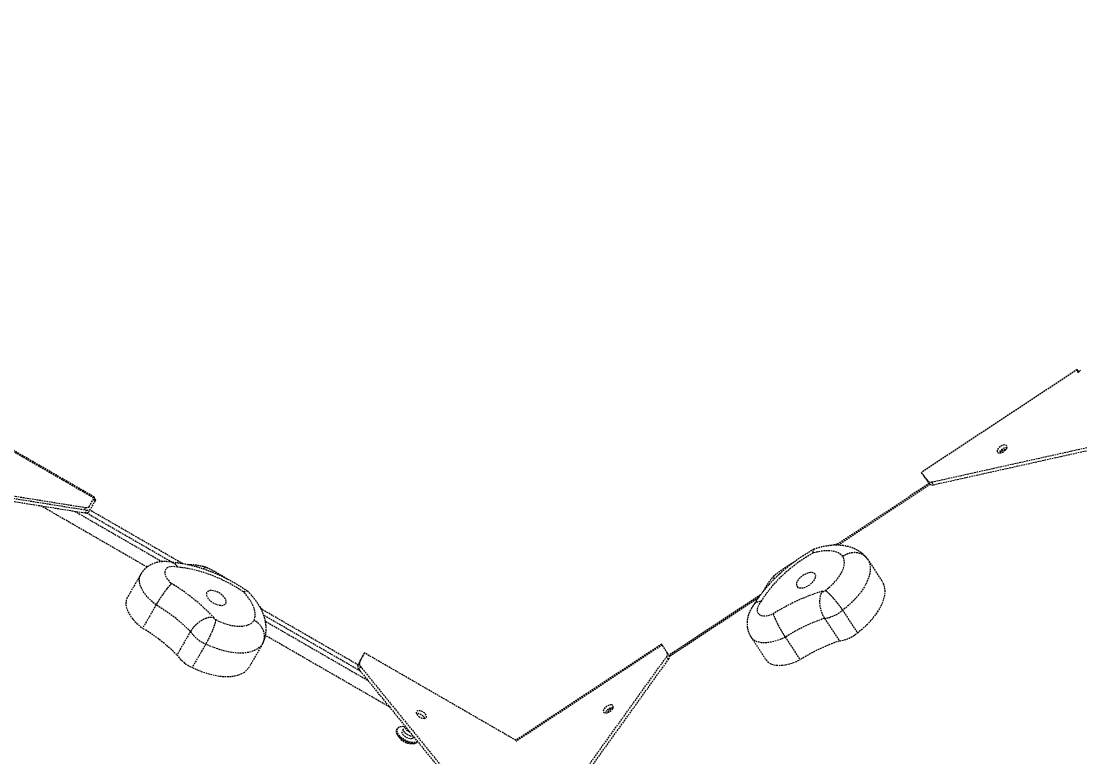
# Model space of a CAD drawing. Header units: millimetres. Extents: x -5934 to 4978, y -3536 to 3518.
# Drawn here: x -827 to 6, y 881 to 1460 of the extents above; entities that cross this region are included whole.
import ezdxf

# ---------------------------------------------------------------- set-up
doc = ezdxf.new("R2010")
doc.units = ezdxf.units.MM
doc.linetypes.add('HIDDEN', pattern=[1.905, 1.27, -0.635])
for name, color, linetype in [('DIKOM_ОБЪЕКТ', 7, 'Continuous'), ('DIKOM_РАЗМЕР_ЗОНА', 7, 'Continuous'), ('DIKOM_РАЗМЕР_ОБЪЕКТА', 7, 'Continuous')]:
    doc.layers.add(name, color=color, linetype=linetype)
doc.styles.add('style1', font='arialbd.ttf', dxfattribs={"width": 0.8})
doc.dimstyles.new('1-50', dxfattribs={"dimtxt": 300, "dimasz": 200, "dimexe": 100, "dimexo": 0, "dimgap": 100, "dimtad": 1, "dimtxsty": 'style1', "dimcen": 200, "dimclrd": 7, "dimclre": 7, "dimclrt": 7, "dimadec": 1, "dimazin": 2, "dimtfac": 1, "dimtmove": 0, "dimatfit": 2, "dimfxl": 0, "dimlwd": 25, "dimlwe": 18, "dimarcsym": 0})

# ---------------------------------------------------------------- blocks, each defined once
blk = doc.blocks.new('*D1')
at = {"layer": 'Defpoints', "color": 0, "transparency": 16777216}
for p in [(-1315.67, 1399.62), (-2761.53, -516.72), (2199.14, -516.72)]:
    blk.add_point(p, dxfattribs=at)
at = {"layer": 'DIKOM_РАЗМЕР_ОБЪЕКТА', "color": 7, "lineweight": 18, "transparency": 16777216}
for p, q in [((-1315.67, 1399.62), (-2861.53, 1399.62)), ((2199.14, -516.72), (-2861.53, -516.72))]:
    blk.add_line(p, q, dxfattribs=at)
at = {"layer": 'DIKOM_РАЗМЕР_ОБЪЕКТА', "color": 7, "lineweight": 25, "transparency": 16777216}
blk.add_line((-2761.53, 1199.62), (-2761.53, -316.72), dxfattribs=at)
at = {"layer": 'DIKOM_РАЗМЕР_ОБЪЕКТА', "color": 7, "transparency": 16777216}
for points in [[(-2794.86, 1199.62), (-2728.19, 1199.62), (-2761.53, 1399.62)], [(-2794.86, -316.72), (-2728.19, -316.72), (-2761.53, -516.72)]]:
    blk.add_solid(points, dxfattribs=at)
at = {"layer": 'DIKOM_РАЗМЕР_ОБЪЕКТА', "color": 7, "transparency": 16777216, "insert": (-3129.58, 684.6), "char_height": 300, "attachment_point": 5, "rotation": 90, "style": 'style1'}
blk.add_mtext('{\\fArial|b0|i0|c204|p34;\\H1.75x;1950}', dxfattribs=at)
blk = doc.blocks.new('*D2')
at = {"layer": 'Defpoints', "color": 0, "transparency": 16777216}
for p in [(-2311.07, 3518.49), (-5291.95, -2644.37), (2643.33, -2644.37)]:
    blk.add_point(p, dxfattribs=at)
at = {"layer": 'DIKOM_РАЗМЕР_ЗОНА', "color": 7, "lineweight": 18, "transparency": 16777216}
for p, q in [((-2311.07, 3518.49), (-5391.95, 3518.49)), ((2643.33, -2644.37), (-5391.95, -2644.37))]:
    blk.add_line(p, q, dxfattribs=at)
at = {"layer": 'DIKOM_РАЗМЕР_ЗОНА', "color": 7, "lineweight": 25, "transparency": 16777216}
blk.add_line((-5291.95, 3318.49), (-5291.95, -2444.37), dxfattribs=at)
at = {"layer": 'DIKOM_РАЗМЕР_ЗОНА', "color": 7, "transparency": 16777216}
for points in [[(-5325.28, 3318.49), (-5258.61, 3318.49), (-5291.95, 3518.49)], [(-5325.28, -2444.37), (-5258.61, -2444.37), (-5291.95, -2644.37)]]:
    blk.add_solid(points, dxfattribs=at)
at = {"layer": 'DIKOM_РАЗМЕР_ЗОНА', "color": 7, "transparency": 16777216, "insert": (-5660, 631.36), "char_height": 300, "attachment_point": 5, "rotation": 90, "style": 'style1'}
blk.add_mtext('{\\fArial|b0|i0|c204|p34;\\H1.75x;6150}', dxfattribs=at)

msp = doc.modelspace()

# ---------------------------------------------------------------- linework, layer by layer
at = {"layer": 'DIKOM_ОБЪЕКТ', "color": 7, "linetype": 'HIDDEN', "lineweight": 15}
for p, q in [((4.27, 1185.923), (-118.388, 1104.94)), ((4.683, 1184.068), (4.27, 1185.923)), ((4.27, 1185.923), (4.271, 1185.923)), ((5.504, 1184.055), (4.27, 1185.923)), ((5.504, 1184.055), (4.271, 1185.923)), ((4.79, 1183.905), (4.683, 1184.068)), ((6.726, 1185.434), (5.781, 1184.312)), ((-769.446, 1084.648), (-896.364, 1157.93)), ((-768.998, 1085.424), (-896.201, 1158.87)), ((-110.241, 1097.375), (70.842, 1137.613)), ((-108.834, 1095.245), (72.248, 1135.483)), ((-960.136, 1102.475), (-776.434, 1073.073)), ((-959.232, 1106.623), (-776.064, 1077.307)), ((-958.86, 1104.685), (-775.158, 1075.283)), ((-113.08, 1097.94), (-118.388, 1104.94)), ((-118.388, 1104.94), (-116.982, 1102.811)), ((-111.674, 1095.81), (-116.982, 1102.811)), ((-112.06, 1096.32), (-185.851, 1047.599)), ((-111.377, 1095.519), (-183.933, 1047.613)), ((-111.674, 1095.81), (-113.08, 1097.94)), ((-110.241, 1097.375), (-108.834, 1095.245)), ((-773.216, 1078.118), (-769.446, 1084.648)), ((-768.541, 1082.625), (-770.096, 1083.523)), ((-768.092, 1083.401), (-769.648, 1084.299)), ((-768.541, 1082.625), (-768.092, 1083.401)), ((-727.641, 1030.382), (-811.23, 1078.642)), ((-777.004, 1075.678), (-776.064, 1077.307)), ((-776.434, 1073.073), (-775.158, 1075.283)), ((-773.216, 1078.118), (-774.156, 1076.489)), ((-772.31, 1076.094), (-773.586, 1073.885)), ((-699.484, 1033.013), (-772.758, 1075.318)), ((-768.541, 1082.625), (-772.31, 1076.094)), ((-784.57, 1074.375), (-715.768, 1034.653)), ((-708.09, 1034.149), (-775.396, 1073.008)), ((-160.693, 1036.598), (-148.976, 1018.851)), ((-732.599, 1024.774), (-743.232, 1006.357)), ((-244.982, 1008.558), (-317.089, 960.949)), ((-720.57, 1000.674), (-731.203, 982.257)), ((-246.647, 1006.206), (-316.659, 959.98)), ((-561.543, 953.373), (-638.12, 997.585)), ((-559.922, 948.603), (-635.874, 992.454)), ((-180.447, 996.429), (-168.73, 978.683)), ((-634.591, 987.785), (-553.909, 941.203)), ((-194.633, 990.057), (-182.916, 972.31)), ((-693.516, 979.706), (-704.149, 961.289)), ((-536.884, 920.248), (-634.503, 976.609)), ((-252.422, 975.254), (-240.705, 957.507)), ((-225.486, 975.236), (-213.769, 957.489)), ((-681.471, 969.868), (-692.105, 951.451)), ((-636.709, 970.163), (-647.342, 951.746)), ((-322.453, 969.074), (-437.602, 893.051)), ((-322.947, 969.822), (-437.586, 894.136)), ((-318.299, 962.782), (-322.453, 969.074)), ((-561.826, 952.8), (-557.938, 960.677)), ((-560.55, 955.01), (-556.662, 962.888)), ((-556.662, 962.888), (-557.938, 960.677)), ((-437.37, 894.012), (-556.662, 962.888)), ((-426.983, 809.151), (-318.847, 959.871)), ((-317.441, 957.742), (-318.847, 959.871)), ((-318.299, 962.782), (-316.893, 960.652)), ((-561.826, 952.8), (-560.55, 955.01)), ((-559.786, 952.217), (-561.062, 950.007)), ((-561.062, 950.007), (-444.089, 806.037)), ((-559.786, 952.217), (-442.813, 808.247)), ((-425.577, 807.022), (-317.441, 957.742)), ((-530.724, 903.445), (-531.149, 902.708)), ((-526.068, 902.509), (-526.827, 901.195)), ((-524.691, 905.073), (-525.771, 903.624)), ((-530.933, 899.019), (-530.306, 897.746)), ((-519.413, 891.457), (-517.997, 891.551)), ((-518.166, 896.195), (-517.823, 896.789))]:
    msp.add_line(p, q, dxfattribs=at)
at = {"layer": 'DIKOM_ОБЪЕКТ', "color": 7, "linetype": 'HIDDEN', "lineweight": 15, "flags": 128}
for points in [[(-51.26, 1123.838), (-50.961, 1124.701), (-50.982, 1125.454), (-51.32, 1126.037), (-51.949, 1126.403), (-52.817, 1126.521), (-53.855, 1126.383), (-54.978, 1125.999), (-56.094, 1125.401), (-57.115, 1124.636), (-57.956, 1123.768), (-58.551, 1122.866), (-58.85, 1122.003), (-58.829, 1121.25), (-58.491, 1120.667), (-57.862, 1120.301), (-56.994, 1120.183), (-55.956, 1120.321), (-54.833, 1120.705), (-53.717, 1121.303), (-52.696, 1122.067), (-51.855, 1122.936), (-51.26, 1123.838)], [(-55.433, 1121.543), (-56.438, 1120.765), (-57.013, 1120.182)], [(-769.446, 1084.648), (-769.253, 1084.983), (-769.112, 1085.227), (-769.027, 1085.375), (-768.998, 1085.424), (-768.998, 1085.424)], [(-203.762, 1041.361), (-208.016, 1038.848), (-212.183, 1036.165), (-216.24, 1033.325), (-220.166, 1030.344), (-223.939, 1027.239), (-227.539, 1024.025), (-230.948, 1020.72), (-234.146, 1017.341), (-237.117, 1013.907), (-239.844, 1010.436), (-242.314, 1006.947), (-244.512, 1003.458)], [(-180.161, 1038.843), (-181.53, 1040.161), (-183.174, 1041.26), (-185.077, 1042.13), (-187.219, 1042.761), (-189.579, 1043.147), (-192.133, 1043.285), (-194.857, 1043.173), (-197.722, 1042.812), (-200.7, 1042.206), (-203.762, 1041.361)], [(-194.113, 1012.012), (-191.571, 1013.978), (-189.191, 1016.061), (-187.003, 1018.234), (-185.035, 1020.471), (-183.311, 1022.743), (-181.853, 1025.022), (-180.68, 1027.279), (-179.805, 1029.486), (-179.24, 1031.616), (-178.992, 1033.64), (-179.064, 1035.536), (-179.455, 1037.277), (-180.161, 1038.843)], [(-160.693, 1036.598), (-159.74, 1034.746), (-159.091, 1032.716), (-158.752, 1030.524), (-158.726, 1028.187), (-159.013, 1025.725), (-159.61, 1023.157), (-160.513, 1020.504), (-161.715, 1017.788), (-163.205, 1015.03), (-164.973, 1012.253), (-167.002, 1009.479), (-169.278, 1006.731), (-171.781, 1004.03), (-174.492, 1001.399), (-177.389, 998.859), (-180.447, 996.429)], [(-720.57, 1000.674), (-723.012, 1002.63), (-725.262, 1004.68), (-727.294, 1006.799), (-729.081, 1008.96), (-730.601, 1011.138), (-731.837, 1013.306), (-732.772, 1015.435), (-733.396, 1017.502), (-733.699, 1019.478), (-733.68, 1021.342), (-733.337, 1023.069), (-732.676, 1024.638), (-732.6, 1024.773)], [(-703.835, 1030.312), (-705.839, 1030.681), (-707.713, 1030.792), (-709.405, 1030.645), (-710.871, 1030.242), (-712.069, 1029.595), (-712.966, 1028.722), (-713.538, 1027.645), (-713.77, 1026.396), (-713.655, 1025.008), (-713.196, 1023.518), (-712.406, 1021.969), (-711.306, 1020.402), (-709.927, 1018.86), (-708.306, 1017.385)], [(-651.71, 1010.815), (-655.86, 1013.496), (-660.124, 1016.023), (-664.478, 1018.382), (-668.9, 1020.56), (-673.365, 1022.546), (-677.85, 1024.329), (-682.33, 1025.9), (-686.782, 1027.249), (-691.182, 1028.371), (-695.507, 1029.258), (-699.732, 1029.906), (-703.835, 1030.312)], [(-216.227, 1015.078), (-215.503, 1014.47), (-214.52, 1014.089), (-213.317, 1013.952), (-211.945, 1014.063), (-210.46, 1014.418), (-208.921, 1015.003), (-207.393, 1015.793), (-205.938, 1016.757), (-204.615, 1017.855), (-203.479, 1019.042), (-202.576, 1020.269), (-201.943, 1021.486), (-201.605, 1022.644), (-201.578, 1023.694), (-201.862, 1024.594), (-202.444, 1025.307), (-203.303, 1025.804), (-204.401, 1026.065), (-205.695, 1026.078), (-207.131, 1025.844), (-208.651, 1025.372), (-210.192, 1024.68), (-211.691, 1023.799), (-213.088, 1022.762), (-214.323, 1021.614), (-215.348, 1020.401), (-216.12, 1019.173), (-216.608, 1017.979), (-216.791, 1016.87), (-216.663, 1015.889), (-216.227, 1015.078)], [(-168.73, 978.683), (-165.671, 981.112), (-162.775, 983.652), (-160.064, 986.283), (-157.56, 988.984), (-155.285, 991.732), (-153.255, 994.506), (-151.488, 997.283), (-149.998, 1000.041), (-148.796, 1002.757), (-147.893, 1005.41), (-147.295, 1007.978), (-147.008, 1010.44), (-147.035, 1012.777), (-147.373, 1014.969), (-148.022, 1016.999), (-148.976, 1018.851)], [(-680.793, 1010.21), (-681.013, 1009.291), (-680.914, 1008.241), (-680.499, 1007.104), (-679.786, 1005.926), (-678.804, 1004.756), (-677.593, 1003.642), (-676.202, 1002.629), (-674.689, 1001.758), (-673.116, 1001.066), (-671.546, 1000.58), (-670.045, 1000.321), (-668.673, 1000.299), (-667.487, 1000.516), (-666.535, 1000.961), (-665.857, 1001.617), (-665.48, 1002.457), (-665.419, 1003.447), (-665.677, 1004.546), (-666.244, 1005.71), (-667.095, 1006.889), (-668.198, 1008.037), (-669.505, 1009.106), (-670.964, 1010.053), (-672.516, 1010.839), (-674.095, 1011.431), (-675.639, 1011.805), (-677.083, 1011.946), (-678.368, 1011.848), (-679.443, 1011.516), (-680.262, 1010.963), (-680.793, 1010.21)], [(-643.407, 988.58), (-642.841, 990.394), (-642.593, 992.356), (-642.666, 994.446), (-643.059, 996.644), (-643.769, 998.928), (-644.789, 1001.274), (-646.107, 1003.66), (-647.711, 1006.062), (-649.585, 1008.455), (-651.71, 1010.815)], [(-196.173, 1011.475), (-196.046, 1011.331), (-195.846, 1011.247), (-195.589, 1011.229), (-195.29, 1011.278), (-194.972, 1011.39), (-194.655, 1011.558), (-194.362, 1011.77), (-194.113, 1012.012)], [(-743.232, 1006.357), (-743.309, 1006.221), (-743.971, 1004.652), (-744.313, 1002.925), (-744.333, 1001.061), (-744.029, 999.084), (-743.405, 997.018), (-742.47, 994.888), (-741.234, 992.721), (-739.714, 990.543), (-737.927, 988.381), (-735.895, 986.262), (-733.645, 984.212), (-731.203, 982.257)], [(-244.512, 1003.458), (-245.737, 1001.831), (-246.675, 1000.205), (-247.3, 998.625), (-247.596, 997.134), (-247.552, 995.773), (-247.172, 994.58), (-246.466, 993.587), (-245.452, 992.821), (-244.159, 992.303), (-242.622, 992.047), (-240.882, 992.061), (-238.989, 992.344), (-236.993, 992.888), (-234.949, 993.678)], [(-675.047, 990.662), (-675.118, 990.484), (-675.104, 990.268), (-675.005, 990.029), (-674.829, 989.784), (-674.586, 989.549), (-674.294, 989.341), (-673.973, 989.174), (-673.645, 989.059)], [(-673.645, 989.059), (-670.75, 987.665), (-667.823, 986.468), (-664.901, 985.483), (-662.02, 984.723), (-659.217, 984.197), (-656.526, 983.912), (-653.983, 983.872), (-651.617, 984.076), (-649.46, 984.523), (-647.538, 985.207), (-645.875, 986.119), (-644.492, 987.248), (-643.407, 988.58)], [(-225.486, 975.236), (-228.328, 973.926), (-231.168, 972.83), (-233.972, 971.961), (-236.704, 971.329), (-239.332, 970.943), (-241.823, 970.807), (-244.147, 970.923), (-246.273, 971.289), (-248.177, 971.902), (-249.836, 972.753), (-251.227, 973.831), (-252.335, 975.125), (-252.422, 975.253)], [(-636.709, 970.163), (-637.939, 968.482), (-639.465, 966.994), (-641.274, 965.71), (-643.352, 964.642), (-645.683, 963.798), (-648.247, 963.184), (-651.023, 962.805), (-653.99, 962.665), (-657.123, 962.765), (-660.398, 963.103), (-663.786, 963.678), (-667.262, 964.485), (-670.797, 965.516), (-674.363, 966.764), (-677.931, 968.219), (-681.471, 969.868)], [(-322.453, 969.074), (-322.666, 969.396), (-322.821, 969.631), (-322.916, 969.774), (-322.947, 969.822), (-322.947, 969.822)], [(-692.105, 951.451), (-688.564, 949.801), (-684.996, 948.347), (-681.431, 947.099), (-677.895, 946.067), (-674.419, 945.261), (-671.031, 944.686), (-667.757, 944.348), (-664.623, 944.248), (-661.657, 944.388), (-658.88, 944.766), (-656.316, 945.38), (-653.986, 946.225), (-651.907, 947.293), (-650.098, 948.577), (-648.572, 950.065), (-647.342, 951.746)], [(-240.705, 957.507), (-240.617, 957.378), (-239.509, 956.084), (-238.118, 955.006), (-236.46, 954.155), (-234.556, 953.542), (-232.429, 953.176), (-230.106, 953.06), (-227.615, 953.196), (-224.987, 953.582), (-222.254, 954.214), (-219.45, 955.083), (-216.61, 956.179), (-213.769, 957.489)], [(-509.739, 911.298), (-508.834, 911.417), (-508.169, 911.772), (-507.799, 912.335), (-507.754, 913.061), (-508.036, 913.891), (-508.624, 914.757), (-509.469, 915.589), (-510.504, 916.321), (-511.644, 916.892), (-512.797, 917.256), (-513.869, 917.384), (-514.775, 917.266), (-515.439, 916.911), (-515.81, 916.347), (-515.855, 915.621), (-515.573, 914.792), (-514.985, 913.925), (-514.14, 913.093), (-513.105, 912.362), (-511.965, 911.791), (-510.812, 911.426), (-509.739, 911.298)], [(-362.155, 921.88), (-363.1, 921.895), (-364.182, 921.656), (-365.314, 921.182), (-366.403, 920.51), (-367.361, 919.697), (-368.111, 918.806), (-368.591, 917.911), (-368.764, 917.084), (-368.614, 916.392), (-368.155, 915.891), (-367.423, 915.622), (-366.477, 915.606), (-365.395, 915.845), (-364.264, 916.32), (-363.175, 916.991), (-362.217, 917.805), (-361.467, 918.696), (-360.986, 919.591), (-360.814, 920.418), (-360.963, 921.11), (-361.422, 921.611), (-362.155, 921.88)], [(-361.046, 919.443), (-361.809, 919.142), (-362.92, 918.524)], [(-515.872, 892.102), (-516.968, 891.699), (-518.292, 891.537), (-519.795, 891.621), (-521.417, 891.949), (-523.097, 892.508), (-524.771, 893.276), (-526.374, 894.224), (-527.844, 895.316), (-529.124, 896.509), (-530.167, 897.758), (-530.931, 899.014), (-531.387, 900.23), (-531.518, 901.359), (-531.319, 902.357), (-531.149, 902.708)], [(-514.907, 893.199), (-515.447, 892.839), (-516.542, 892.436), (-517.867, 892.274), (-519.369, 892.358), (-520.992, 892.686), (-522.672, 893.244), (-524.346, 894.013), (-525.948, 894.961), (-527.418, 896.053), (-528.699, 897.246), (-529.742, 898.494), (-530.506, 899.751), (-530.962, 900.967), (-531.093, 902.096), (-530.893, 903.094), (-530.371, 903.922), (-529.547, 904.55), (-528.451, 904.953), (-527.126, 905.116), (-525.624, 905.031), (-524.695, 904.871)], [(-518.786, 895.613), (-519.623, 895.352), (-520.672, 895.339), (-521.857, 895.575), (-523.09, 896.042), (-524.278, 896.706), (-525.334, 897.518), (-526.18, 898.416), (-526.753, 899.336), (-527.01, 900.208), (-526.932, 900.967), (-526.827, 901.195)], [(-518.221, 897.273), (-519.229, 897.251), (-520.426, 897.465), (-521.679, 897.909), (-522.905, 898.551), (-524.018, 899.347), (-524.945, 900.245), (-525.62, 901.182), (-525.999, 902.095), (-526.056, 902.921), (-525.786, 903.604), (-525.771, 903.624)], [(-520.792, 900.438), (-521.563, 900.867), (-522.665, 901.655), (-523.58, 902.542), (-524.248, 903.468), (-524.623, 904.371), (-524.679, 905.187), (-524.674, 905.217)], [(-518.166, 896.195), (-518.225, 896.102), (-518.786, 895.613)], [(-514.792, 893.053), (-515.047, 892.73), (-515.872, 892.102)]]:
    msp.add_lwpolyline(points, dxfattribs=at)
at = {"layer": 'DIKOM_ОБЪЕКТ', "color": 7, "linetype": 'HIDDEN', "lineweight": 15}
for centre, radius, start, end in [((-51.055, 1117.52), 6.855, 89.849414, 157.001548), ((-51.724, 1116.424), 6.321, 92.69693, 125.921134), ((-111.201, 1099.963), 2.761, 227.111039, 290.362785), ((-109.795, 1097.833), 2.761, 227.112884, 290.359425), ((-775.252, 1079.86), 2.68, 252.359575, 319.444174), ((-774.346, 1077.836), 2.679, 252.34383, 319.459919), ((-775.622, 1075.626), 2.679, 252.345307, 319.458442), ((-791.839, 879.364), 161.331, 43.620279, 58.817083), ((-148.856, 857.241), 161.329, 107.055279, 122.252237), ((-791.071, 881.771), 138.233, 45.111468, 59.335085), ((-198.023, 1016.577), 26.736, 277.283572, 311.099474), ((-150.664, 859.001), 138.235, 108.546605, 122.770027), ((-801.705, 863.352), 138.234, 45.111638, 59.335113), ((-671.311, 994.599), 26.737, 213.849004, 247.664194), ((-186.306, 998.832), 26.738, 277.284537, 311.09838), ((-138.945, 841.251), 138.238, 108.546742, 122.76989), ((-681.944, 976.182), 26.737, 213.848966, 247.663799), ((-320.766, 961.74), 2.679, 315.77894, 22.894648), ((-319.361, 959.61), 2.679, 315.782532, 22.891056), ((-559.176, 952.024), 2.761, 163.683147, 226.919074), ((-557.9, 954.234), 2.761, 163.683147, 226.919074), ((-360.942, 912.925), 6.85, 89.880973, 157.028236), ((-359.669, 913.102), 6.321, 120.947855, 154.162855), ((-515.299, 908.288), 6.856, 26.447562, 93.552438), ((-519.373, 904.105), 12.648, 210.182572, 269.817428), ((-517.939, 895.598), 4.048, 269.175016, 321.032357)]:
    msp.add_arc(centre, radius, start, end, dxfattribs=at)
msp.add_ellipse((5.353, 1184.51), major_axis=(0.605, 0.569), ratio=0.5392546, start_param=2.8316055, end_param=4.9260006, dxfattribs=at)
for points, knots in [([(-202.841, 1044.473), (-203.214, 1044.269), (-205.063, 1043.256), (-208.342, 1041.316), (-212.632, 1038.594), (-216.821, 1035.718), (-220.896, 1032.703), (-224.843, 1029.557), (-228.65, 1026.291), (-232.301, 1022.913), (-235.785, 1019.433), (-239.088, 1015.858), (-242.199, 1012.199), (-245.098, 1008.462), (-247.701, 1004.795), (-249.216, 1002.357), (-249.933, 1001.204)], [0, 0, 0, 0, 0.0190953, 0.0945668, 0.1699955, 0.2454172, 0.3208665, 0.3963825, 0.4720099, 0.5477931, 0.6237792, 0.7000144, 0.7765419, 0.853403, 0.9306279, 1, 1, 1, 1]), ([(-202.838, 1044.468), (-203.004, 1044.342), (-203.352, 1044.077), (-203.698, 1043.093), (-203.778, 1042.065), (-203.762, 1041.369), (-203.762, 1041.361)], [0, 0, 0, 0, 0.2766988, 0.5807416, 0.9952062, 1, 1, 1, 1]), ([(-161.357, 1037.479), (-161.792, 1037.994), (-162.826, 1039.217), (-164.694, 1040.93), (-166.928, 1042.605), (-169.352, 1044.046), (-171.951, 1045.255), (-174.724, 1046.228), (-177.67, 1046.959), (-180.787, 1047.442), (-184.067, 1047.666), (-187.491, 1047.624), (-191.031, 1047.311), (-194.649, 1046.734), (-198.306, 1045.894), (-200.987, 1045.126), (-202.44, 1044.628), (-202.671, 1044.548)], [0, 0, 0, 0, 0.0466091, 0.1108406, 0.1752818, 0.2404693, 0.306875, 0.3749566, 0.4451084, 0.5175866, 0.5924133, 0.6693039, 0.7476871, 0.8268691, 0.9061267, 0.9850603, 1, 1, 1, 1]), ([(-184.61, 1048.419), (-185.099, 1048.311), (-186.234, 1048.06), (-187.383, 1047.723), (-188.037, 1047.531)], [0, 0, 0, 0, 0.43130623, 1, 1, 1, 1]), ([(-160.693, 1036.598), (-161.116, 1037.165), (-161.973, 1038.317), (-163.662, 1039.688), (-165.61, 1040.761), (-167.759, 1041.465), (-170.078, 1041.799), (-172.464, 1041.745), (-174.891, 1041.305), (-177.481, 1040.419), (-179.218, 1039.476), (-180.139, 1038.858), (-180.161, 1038.843)], [0, 0, 0, 0, 0.10577142, 0.2146159, 0.32038649, 0.42922792, 0.53502239, 0.64387955, 0.7497306, 0.85864259, 0.99664435, 1, 1, 1, 1]), ([(-707.788, 1034.081), (-707.896, 1034.105), (-709.017, 1034.359), (-711.073, 1034.634), (-713.914, 1034.79), (-716.593, 1034.659), (-719.149, 1034.268), (-721.567, 1033.623), (-723.836, 1032.735), (-725.946, 1031.614), (-727.885, 1030.271), (-729.686, 1028.667), (-731.301, 1026.847), (-732.172, 1025.448), (-732.594, 1024.77)], [0, 0, 0, 0, 0.011415, 0.1186526, 0.2166758, 0.3119553, 0.4038315, 0.492513, 0.5785956, 0.6627167, 0.7454312, 0.827205, 0.9163227, 1, 1, 1, 1]), ([(-648.515, 1011.383), (-648.865, 1011.626), (-650.597, 1012.826), (-653.799, 1014.891), (-658.151, 1017.511), (-662.597, 1019.971), (-667.117, 1022.268), (-671.695, 1024.392), (-676.319, 1026.336), (-680.974, 1028.091), (-685.645, 1029.651), (-690.319, 1031.007), (-694.983, 1032.152), (-699.621, 1033.074), (-704.066, 1033.762), (-706.924, 1034.027), (-708.276, 1034.153)], [0, 0, 0, 0, 0.0190919, 0.0945649, 0.169993, 0.2454167, 0.3208655, 0.396382, 0.47201, 0.5477942, 0.6237797, 0.7000141, 0.7765407, 0.8534035, 0.9306271, 1, 1, 1, 1]), ([(-707.797, 1034.036), (-707.621, 1034.013), (-707.021, 1033.934), (-706.068, 1033.358), (-704.876, 1032.232), (-704.175, 1031.072), (-703.84, 1030.324), (-703.835, 1030.312)], [0, 0, 0, 0, 0.1090338, 0.3719955, 0.6425061, 0.9946544, 1, 1, 1, 1]), ([(-218.55, 1034.401), (-219.763, 1033.68), (-222.428, 1032.097), (-226.44, 1029.456), (-230.442, 1026.654), (-232.959, 1024.718), (-234.141, 1023.809)], [0, 0, 0, 0, 0.2244329, 0.4932235, 0.7620451, 1, 1, 1, 1]), ([(-681.17, 1030.199), (-681.475, 1030.283), (-683.028, 1030.713), (-685.834, 1031.329), (-689.57, 1031.931), (-692.921, 1032.27), (-694.994, 1032.283), (-695.849, 1032.289)], [0, 0, 0, 0, 0.0612658, 0.3118242, 0.5647611, 0.820349, 1, 1, 1, 1]), ([(-683.609, 1028.937), (-683.544, 1029.011), (-683.144, 1029.462), (-682.495, 1029.919), (-681.732, 1030.29), (-681.348, 1030.208), (-681.177, 1030.172)], [0, 0, 0, 0, 0.06624932, 0.40394811, 0.73343989, 1, 1, 1, 1]), ([(-664.549, 1020.93), (-665.736, 1021.692), (-668.344, 1023.367), (-672.501, 1025.775), (-676.796, 1028.101), (-679.653, 1029.487), (-680.995, 1030.137)], [0, 0, 0, 0, 0.2244332, 0.4932219, 0.7620438, 1, 1, 1, 1]), ([(-708.306, 1017.385), (-708.313, 1017.379), (-708.785, 1016.968), (-709.687, 1016.08), (-711.119, 1014.451), (-712.489, 1012.754), (-713.923, 1010.854), (-715.36, 1008.845), (-716.792, 1006.745), (-718.153, 1004.657), (-719.446, 1002.588), (-720.192, 1001.318), (-720.57, 1000.674)], [0, 0, 0, 0, 0.0020441, 0.1451478, 0.2509371, 0.3597577, 0.4650859, 0.5734346, 0.6785541, 0.7867078, 0.8918288, 1, 1, 1, 1]), ([(-234.274, 1023.68), (-234.486, 1023.445), (-235.565, 1022.247), (-237.37, 1020.014), (-239.58, 1016.942), (-241.382, 1014.096), (-242.321, 1012.248), (-242.708, 1011.485)], [0, 0, 0, 0, 0.0612713, 0.3118221, 0.5647692, 0.8203518, 1, 1, 1, 1]), ([(-234.237, 1020.934), (-234.274, 1021.026), (-234.498, 1021.585), (-234.616, 1022.37), (-234.607, 1023.218), (-234.362, 1023.525), (-234.253, 1023.662)], [0, 0, 0, 0, 0.0662552, 0.4039492, 0.7334398, 1, 1, 1, 1]), ([(-648.518, 1011.378), (-648.705, 1011.47), (-649.098, 1011.664), (-650.132, 1011.531), (-651.089, 1011.147), (-651.703, 1010.819), (-651.71, 1010.815)], [0, 0, 0, 0, 0.2767031, 0.5807469, 0.9952064, 1, 1, 1, 1]), ([(-636.218, 971.151), (-635.952, 971.77), (-635.32, 973.242), (-634.625, 975.679), (-634.124, 978.427), (-633.92, 981.238), (-634.001, 984.104), (-634.371, 987.019), (-635.034, 989.982), (-635.996, 992.985), (-637.262, 996.019), (-638.832, 999.063), (-640.695, 1002.089), (-642.829, 1005.067), (-645.216, 1007.962), (-647.102, 1010.017), (-648.197, 1011.093), (-648.371, 1011.265)], [0, 0, 0, 0, 0.0466088, 0.1108413, 0.1752825, 0.2404703, 0.3068761, 0.3749575, 0.4451085, 0.5175866, 0.592414, 0.6693033, 0.7476862, 0.8268683, 0.9061269, 0.9850634, 1, 1, 1, 1]), ([(-196.173, 1011.475), (-196.178, 1011.469), (-196.564, 1011.017), (-197.178, 1010.035), (-197.877, 1008.292), (-198.348, 1006.205), (-198.542, 1003.828), (-198.453, 1001.346), (-198.109, 998.873), (-197.527, 996.421), (-196.741, 994.107), (-195.778, 991.926), (-195.018, 990.686), (-194.633, 990.057)], [0, 0, 0, 0, 0.001078, 0.0812552, 0.1643758, 0.2682233, 0.3751115, 0.4780718, 0.5839578, 0.6864882, 0.7919598, 0.8944884, 1, 1, 1, 1]), ([(-194.113, 1012.012), (-194.106, 1012.008), (-193.532, 1011.704), (-192.539, 1010.923), (-190.956, 1009.451), (-189.44, 1007.883), (-187.845, 1006.113), (-186.244, 1004.224), (-184.646, 1002.239), (-183.129, 1000.253), (-181.691, 998.275), (-180.866, 997.051), (-180.447, 996.429)], [0, 0, 0, 0, 0.0016813, 0.1432298, 0.2488639, 0.3575564, 0.4631188, 0.5717345, 0.6772728, 0.7858666, 0.891402, 1, 1, 1, 1]), ([(-249.65, 1001.608), (-249.72, 1001.523), (-250.449, 1000.634), (-251.614, 998.917), (-253.025, 996.446), (-254.105, 993.991), (-254.898, 991.53), (-255.403, 989.079), (-255.623, 986.652), (-255.564, 984.263), (-255.231, 981.929), (-254.601, 979.601), (-253.695, 977.343), (-252.834, 975.937), (-252.416, 975.257)], [0, 0, 0, 0, 0.0114196, 0.1186522, 0.2166772, 0.3119558, 0.4038295, 0.4925118, 0.5785949, 0.6627136, 0.7454314, 0.8272054, 0.9163218, 1, 1, 1, 1]), ([(-249.615, 1001.58), (-249.515, 1001.727), (-249.176, 1002.229), (-248.234, 1002.823), (-246.694, 1003.386), (-245.343, 1003.492), (-244.524, 1003.459), (-244.512, 1003.458)], [0, 0, 0, 0, 0.1090389, 0.3719949, 0.6425112, 0.9946538, 1, 1, 1, 1]), ([(-636.832, 996.841), (-637.147, 997.231), (-637.879, 998.134), (-638.695, 999.011), (-639.159, 999.51)], [0, 0, 0, 0, 0.4312984, 1, 1, 1, 1]), ([(-234.949, 993.678), (-234.947, 993.67), (-234.792, 993.064), (-234.398, 991.859), (-233.582, 989.85), (-232.676, 987.866), (-231.619, 985.734), (-230.465, 983.55), (-229.227, 981.33), (-227.968, 979.179), (-226.696, 977.097), (-225.893, 975.862), (-225.486, 975.236)], [0, 0, 0, 0, 0.0020432, 0.1451454, 0.2509348, 0.3597582, 0.4650829, 0.5734311, 0.6785533, 0.7867068, 0.8918287, 1, 1, 1, 1]), ([(-675.047, 990.662), (-675.054, 990.664), (-675.632, 990.808), (-676.784, 990.916), (-678.656, 990.763), (-680.733, 990.251), (-682.946, 989.361), (-685.126, 988.172), (-687.184, 986.757), (-689.117, 985.14), (-690.835, 983.403), (-692.356, 981.565), (-693.125, 980.332), (-693.516, 979.706)], [0, 0, 0, 0, 0.0010834, 0.0812578, 0.1643812, 0.2682289, 0.3751111, 0.4780732, 0.5839568, 0.6864874, 0.7919598, 0.89449, 1, 1, 1, 1]), ([(-673.645, 989.059), (-673.646, 989.052), (-673.666, 988.405), (-673.914, 987.164), (-674.524, 985.091), (-675.248, 983.033), (-676.119, 980.815), (-677.092, 978.538), (-678.153, 976.222), (-679.25, 973.977), (-680.377, 971.806), (-681.103, 970.52), (-681.471, 969.868)], [0, 0, 0, 0, 0.00167812, 0.14322905, 0.24886266, 0.35755653, 0.46311667, 0.57173466, 0.67727045, 0.78586635, 0.89140277, 1, 1, 1, 1]), ([(-636.709, 970.163), (-636.391, 970.795), (-635.744, 972.077), (-635.273, 974.2), (-635.185, 976.422), (-635.516, 978.659), (-636.255, 980.883), (-637.369, 982.993), (-638.848, 984.967), (-640.799, 986.887), (-642.419, 988.02), (-643.384, 988.567), (-643.407, 988.58)], [0, 0, 0, 0, 0.10577221, 0.21461506, 0.32038748, 0.42922723, 0.53501965, 0.64388049, 0.74972866, 0.85864448, 0.9966471, 1, 1, 1, 1])]:
    msp.add_open_spline(points, degree=3, knots=knots, dxfattribs=at)

# ---------------------------------------------------------------- dimensions: what is measured, and where the dimension line sits
at = {"layer": 'DIKOM_РАЗМЕР_ЗОНА'}
dim = msp.add_linear_dim(base=(-5291.948, -2644.366), p1=(-2311.073, 3518.487), p2=(2643.327, -2644.366), angle=90, text='{\\fArial|b0|i0|c204|p34;\\H1.75x;6150}', dimstyle='1-50', dxfattribs=at)
dim.commit()
dim.dimension.update_dxf_attribs({"geometry": '*D2', "text_midpoint": (-5291.948, 631.362), "dimtype": 160})
at = {"layer": 'DIKOM_РАЗМЕР_ОБЪЕКТА'}
dim = msp.add_linear_dim(base=(-2761.526, -516.724), p1=(-1315.667, 1399.616), p2=(2199.135, -516.724), angle=90, text='{\\fArial|b0|i0|c204|p34;\\H1.75x;1950}', dimstyle='1-50', dxfattribs=at)
dim.commit()
dim.dimension.update_dxf_attribs({"geometry": '*D1', "text_midpoint": (-2761.526, 684.6), "dimtype": 160})

doc.saveas('drawing.dxf')
